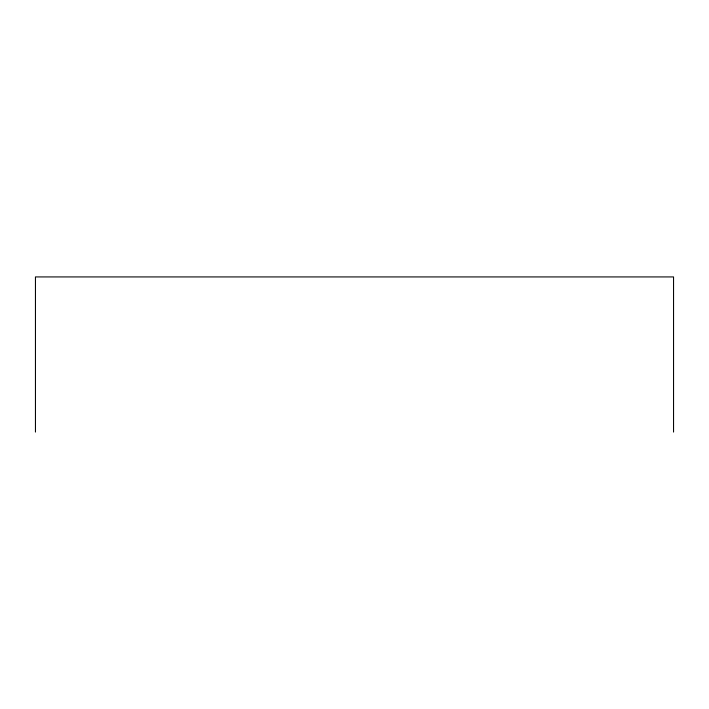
<?xml version="1.0" encoding="UTF-8"?>
<svg xmlns="http://www.w3.org/2000/svg" width="709" height="709" viewBox="0 0 709 709"><rect width="100%" height="100%" fill="white"/><g stroke="black" fill="none" stroke-linecap="round" stroke-linejoin="round"><path stroke-width="1.06" d="M673.55 432.073L673.55 276.927L35.45 276.927L35.45 432.073"/></g></svg>
